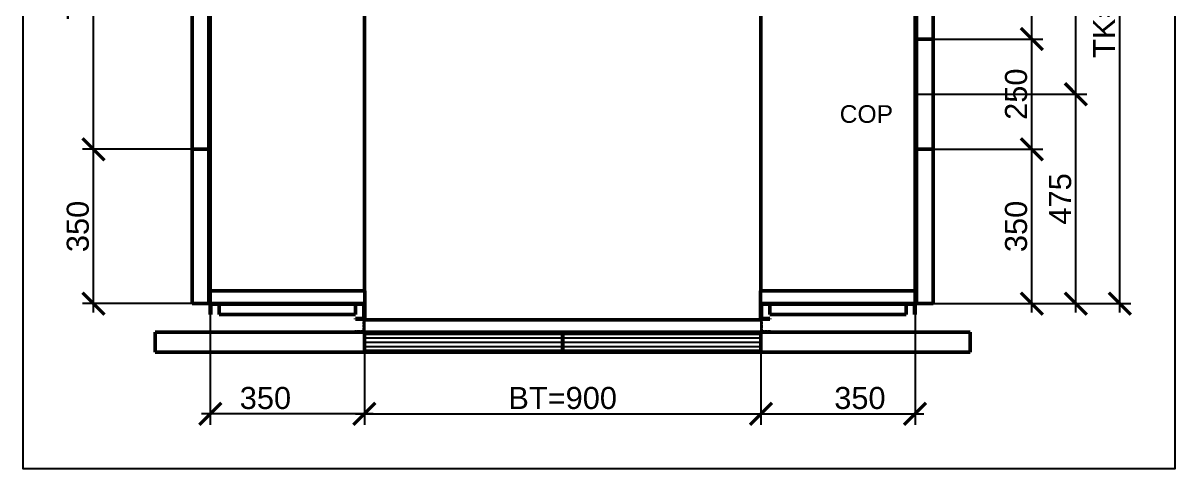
# Model space of a CAD drawing. Header units: millimetres. Extents: x -2854 to 202754, y -48725 to 27067.
# Drawn here: x 177654 to 180269, y -43034 to -42022 of the extents above; entities that cross this region are included whole.
import ezdxf

# ---------------------------------------------------------------- set-up
doc = ezdxf.new("R2010")
doc.units = ezdxf.units.MM
doc.linetypes.add('AM_ISO02W050', pattern=[7.5, 6, -1.5])
for name, color, linetype, lineweight in [('AM_0', 7, 'Continuous', 50), ('LDCar-AM_0', 7, 'Continuous', 50), ('LDCar-AM_3', 6, 'AM_ISO02W050', 25), ('LDCar-AM_8', 1, 'Continuous', 25), ('LDHallButton-AM_0', 7, 'Continuous', 50), ('LDShaft-AM_0', 7, 'Continuous', 50), ('LDShaft-AM_5', 3, 'Continuous', 25)]:
    doc.layers.add(name, color=color, linetype=linetype, lineweight=lineweight)
doc.layers.add('AM_VIEWS', color=1, linetype='Continuous', lineweight=25, plot=False)
doc.styles.add('LD', font='ARIALUNI.ttf')
doc.dimstyles.new('LIFT', dxfattribs={"dimtxt": 2.5, "dimasz": 2.5, "dimexe": 1.25, "dimexo": 0, "dimgap": 0.5, "dimtad": 1, "dimdec": 0, "dimzin": 1, "dimdsep": 46, "dimtxsty": 'LD', "dimblk": 'ARCHTICK', "dimcen": 0, "dimdle": 1, "dimclrd": 3, "dimclre": 3, "dimclrt": 4, "dimadec": 0, "dimazin": 0, "dimtp": 0.1, "dimtm": 0.1, "dimtfac": 0.71, "dimtdec": 0, "dimtix": 1, "dimtmove": 0, "dimatfit": 3, "dimfxl": 1, "dimtolj": 1, "dimarcsym": 0})

# ---------------------------------------------------------------- blocks, each defined once
blk = doc.blocks.new('LD_20260610085845_000003AF')
at = {"layer": 'LDCar-AM_3'}
for p, q in [((-803, 703), (-803, -703)), ((803, 703), (-803, 703)), ((801.5, 701.5), (-801.5, 701.5)), ((-801.5, 701.5), (-801.5, -701.5)), ((-800, -703), (-800, 700)), ((-800, 700), (800, 700)), ((800, 700), (800, -700)), ((801.5, -701.5), (801.5, 701.5)), ((803, -703), (803, 703)), ((-803, -703), (-800, -703)), ((-801.5, -701.5), (-451.5, -701.5)), ((-450, -700), (-800, -700)), ((-800, -700), (-800, -703)), ((-800, -703), (-453, -703)), ((-453, -703), (-453, -762.5)), ((-451.5, -701.5), (-451.5, -766.5)), ((-450, -765.5), (-450, -700)), ((450, -700), (450, -765.5)), ((800, -700), (450, -700)), ((451.5, -766.5), (451.5, -701.5)), ((451.5, -701.5), (801.5, -701.5)), ((453, -762.5), (453, -703)), ((453, -703), (803, -703)), ((-453, -762.5), (-471.5, -762.5)), ((-471.5, -762.5), (-471.5, -765.5)), ((-471.5, -765.5), (-450, -765.5)), ((-451.5, -766.5), (451.5, -766.5)), ((450, -765.5), (471.5, -765.5)), ((471.5, -762.5), (453, -762.5)), ((471.5, -765.5), (471.5, -762.5))]:
    blk.add_line(p, q, dxfattribs=at)
blk = doc.blocks.new('LD_20260610085845_000003B0')
at = {"layer": 'LDHallButton-AM_0'}
for p, q in [((3, 125), (-0.01, 125)), ((-0.01, 125), (-0.01, -125)), ((-0.01, -125), (3, -125))]:
    blk.add_line(p, q, dxfattribs=at)
blk = doc.blocks.new('LD_20260610085845_000003B5')
at = {"layer": 'AM_0'}
for p, q in [((-800, 737), (-810, 737)), ((-810, 737), (-810, 715)), ((810, 737), (800, 737)), ((810, 715), (810, 737)), ((-450, 650), (-450, 700)), ((-450, 700), (-450, 650)), ((450, 650), (450, 700)), ((450, 700), (450, 650)), ((-450, -671), (-450, 610)), ((-450, 610), (-450, -671)), ((450, -671), (450, 610)), ((450, 610), (450, -671)), ((-800, -671), (-450, -671)), ((-450, -671), (-449, -671)), ((-449, -671), (-449, -737)), ((449, -737), (449, -671)), ((449, -671), (450, -671)), ((450, -671), (800, -671)), ((-449, -737), (449, -737))]:
    blk.add_line(p, q, dxfattribs=at)
blk = doc.blocks.new('LD_20260610085845_000003B8')
at = {"layer": 'AM_0'}
for p, q in [((-3, 350), (-41, 350)), ((-41, 350), (-41, -350)), ((-3, -350), (-3, 350)), ((-41, -350), (-3, -350))]:
    blk.add_line(p, q, dxfattribs=at)
blk = doc.blocks.new('LD_20260610085845_000003B9')
at = {"layer": 'AM_0'}
for p, q in [((-3, 175), (-41, 175)), ((-41, 175), (-41, -175)), ((-3, -175), (-3, 175)), ((-41, -175), (-3, -175))]:
    blk.add_line(p, q, dxfattribs=at)
blk = doc.blocks.new('LD_20260610085845_000003BB')
at = {"layer": 'AM_0'}
for p, q in [((0, 699.25), (-3, 699.25)), ((0, -699.25), (0, 699.25)), ((-3, -699.25), (0, -699.25))]:
    blk.add_line(p, q, dxfattribs=at)
blk = doc.blocks.new('LD_20260610085845_000003BD')
at = {"layer": 'AM_0'}
for p, q in [((3, 225), (3, -225)), ((41, 225), (3, 225)), ((41, -225), (41, 225)), ((3, -225), (41, -225))]:
    blk.add_line(p, q, dxfattribs=at)
blk = doc.blocks.new('LD_20260610085845_000003BF')
at = {"layer": 'AM_0'}
for p, q in [((3, 175), (3, -175)), ((41, 175), (3, 175)), ((41, -175), (41, 175)), ((3, -175), (41, -175))]:
    blk.add_line(p, q, dxfattribs=at)
blk = doc.blocks.new('LD_20260610085845_000003C0')
at = {"layer": 'AM_0'}
for p, q in [((3, 125), (3, -125)), ((41, 125), (3, 125)), ((41, -125), (41, 125)), ((3, -125), (41, -125))]:
    blk.add_line(p, q, dxfattribs=at)
blk = doc.blocks.new('LD_20260610085845_000003C4')
at = {"layer": 'AM_0'}
for p, q in [((3, 699.25), (0, 699.25)), ((0, 699.25), (0, -100)), ((0, -350), (0, -699.25)), ((0, -699.25), (3, -699.25))]:
    blk.add_line(p, q, dxfattribs=at)
blk = doc.blocks.new('LD_20260610085845_000003CD')
at = {"layer": 'AM_0'}
for p, q in [((-175, 0), (-175, -25)), ((175, 0), (-175, 0)), ((175, -1.5), (175, 0)), ((-175, -25), (-173.5, -25)), ((-173.5, -25), (-173.5, -1.5)), ((-173.5, -1.5), (175, -1.5)), ((-155, -1.5), (-155, -25)), ((155, -1.5), (-155, -1.5)), ((-155, -25), (155, -25)), ((155, -25), (155, -1.5)), ((175, -1.5), (173.5, -1.5)), ((173.5, -1.5), (173.5, -33.5)), ((175, -35), (175, -1.5)), ((173.5, -33.5), (155, -33.5)), ((155, -33.5), (155, -35)), ((155, -35), (175, -35))]:
    blk.add_line(p, q, dxfattribs=at)
blk = doc.blocks.new('LD_20260610085845_000003CE')
at = {"layer": 'AM_0'}
for p, q in [((175, 0), (-175, 0)), ((-175, 0), (-175, -1.5)), ((175, -25), (175, 0)), ((-175, -1.5), (173.5, -1.5)), ((-173.5, -1.5), (-175, -1.5)), ((-175, -1.5), (-175, -35)), ((-173.5, -33.5), (-173.5, -1.5)), ((-155, -1.5), (-155, -25)), ((155, -1.5), (-155, -1.5)), ((-155, -25), (155, -25)), ((155, -25), (155, -1.5)), ((173.5, -1.5), (173.5, -25)), ((173.5, -25), (175, -25)), ((-175, -35), (-155, -35)), ((-155, -33.5), (-173.5, -33.5)), ((-155, -35), (-155, -33.5))]:
    blk.add_line(p, q, dxfattribs=at)
blk = doc.blocks.new('LD_20260610085845_000003CF')
at = {"layer": 'LDCar-AM_0'}
for p, q in [((925, 45), (-925, 45)), ((-925, 45), (-925, 0)), ((-0.05, 42.5), (-449.95, 42.5)), ((-449.95, 42.5), (-449.95, 2.5)), ((-0.05, 2.5), (-0.05, 42.5)), ((449.95, 42.5), (0.05, 42.5)), ((0.05, 42.5), (0.05, 2.5)), ((449.95, 2.5), (449.95, 42.5)), ((925, 0), (925, 45)), ((-925, 0), (925, 0)), ((-449.95, 2.5), (-0.05, 2.5)), ((0.05, 2.5), (449.95, 2.5))]:
    blk.add_line(p, q, dxfattribs=at)
at = {"layer": 'LDCar-AM_8'}
for p, q in [((-450, 32.5), (0, 32.5)), ((0, 32.5), (450, 32.5)), ((-450, 22.5), (0, 22.5)), ((-450, 12.5), (0, 12.5)), ((0, 22.5), (450, 22.5)), ((0, 12.5), (450, 12.5))]:
    blk.add_line(p, q, dxfattribs=at)
blk = doc.blocks.new('_ArchTick')
at = {"color": 0, "linetype": 'ByBlock', "const_width": 0.15}
blk.add_lwpolyline([(-0.5, -0.5), (0.5, 0.5)], dxfattribs=at)
blk = doc.blocks.new('*D2509')
at = {"layer": 'Defpoints', "color": 0, "transparency": 16777216}
for p in [(178079.2, -42658.8), (178429.2, -42658.8), (178429.2, -42908.8)]:
    blk.add_point(p, dxfattribs=at)
at = {"layer": 'LDShaft-AM_5', "color": 3, "lineweight": -2, "transparency": 16777216}
for p, q in [((178079.2, -42658.8), (178079.2, -42933.8)), ((178429.2, -42658.8), (178429.2, -42933.8)), ((178449.2, -42908.8), (178059.2, -42908.8))]:
    blk.add_line(p, q, dxfattribs=at)
at = {"layer": 'LDShaft-AM_5', "color": 3, "lineweight": -2, "transparency": 16777216, "xscale": 50, "yscale": 50, "zscale": 50, "rotation": 180}
blk.add_blockref('_ArchTick', (178079.2, -42908.8), dxfattribs=at)
at = {"layer": 'LDShaft-AM_5', "color": 3, "lineweight": -2, "transparency": 16777216, "xscale": 50, "yscale": 50, "zscale": 50}
blk.add_blockref('_ArchTick', (178429.2, -42908.8), dxfattribs=at)
at = {"layer": 'LDShaft-AM_5', "color": 4, "transparency": 16777216, "insert": (178204.4, -42873.2), "char_height": 50, "attachment_point": 5, "style": 'LD'}
blk.add_mtext('\\A1;350', dxfattribs=at)
blk = doc.blocks.new('*D2510')
at = {"layer": 'Defpoints', "color": 0, "transparency": 16777216}
for p in [(179679.2, -41258.8), (180044.2, -41258.8), (179679.2, -42183.8)]:
    blk.add_point(p, dxfattribs=at)
at = {"layer": 'LDShaft-AM_5', "color": 3, "lineweight": -2, "transparency": 16777216}
for p, q in [((179679.2, -41258.8), (180069.2, -41258.8)), ((180044.2, -42203.8), (180044.2, -41238.8)), ((179679.2, -42183.8), (180069.2, -42183.8))]:
    blk.add_line(p, q, dxfattribs=at)
at = {"layer": 'LDShaft-AM_5', "color": 3, "lineweight": -2, "transparency": 16777216, "xscale": 50, "yscale": 50, "zscale": 50}
for p, rotation in [((180044.2, -41258.8), 90), ((180044.2, -42183.8), 270)]:
    blk.add_blockref('_ArchTick', p, dxfattribs=dict(at, rotation=rotation))
at = {"layer": 'LDShaft-AM_5', "color": 4, "transparency": 16777216, "insert": (180008.7, -41721.3), "char_height": 50, "attachment_point": 5, "rotation": 90, "style": 'LD'}
blk.add_mtext('\\A1;925', dxfattribs=at)
blk = doc.blocks.new('*D2511')
at = {"layer": 'Defpoints', "color": 0, "transparency": 16777216}
for p in [(179679.2, -42183.8), (180044.2, -42183.8), (179679.2, -42658.8)]:
    blk.add_point(p, dxfattribs=at)
at = {"layer": 'LDShaft-AM_5', "color": 3, "lineweight": -2, "transparency": 16777216}
for p, q in [((180044.2, -42678.8), (180044.2, -42163.8)), ((179679.2, -42183.8), (180069.2, -42183.8)), ((179679.2, -42658.8), (180069.2, -42658.8))]:
    blk.add_line(p, q, dxfattribs=at)
at = {"layer": 'LDShaft-AM_5', "color": 3, "lineweight": -2, "transparency": 16777216, "xscale": 50, "yscale": 50, "zscale": 50}
for p, rotation in [((180044.2, -42183.8), 90), ((180044.2, -42658.8), 270)]:
    blk.add_blockref('_ArchTick', p, dxfattribs=dict(at, rotation=rotation))
at = {"layer": 'LDShaft-AM_5', "color": 4, "transparency": 16777216, "insert": (180008.8, -42421.3), "char_height": 50, "attachment_point": 5, "rotation": 90, "style": 'LD'}
blk.add_mtext('\\A1;475', dxfattribs=at)
blk = doc.blocks.new('*D2512')
at = {"layer": 'Defpoints', "color": 0, "transparency": 16777216}
for p in [(178429.2, -42898.8), (179329.2, -42898.8), (179329.2, -42908.8)]:
    blk.add_point(p, dxfattribs=at)
at = {"layer": 'LDShaft-AM_5', "color": 3, "lineweight": -2, "transparency": 16777216}
for p, q in [((178409.2, -42908.8), (179349.2, -42908.8)), ((178429.2, -42898.8), (178429.2, -42933.8)), ((179329.2, -42898.8), (179329.2, -42933.8))]:
    blk.add_line(p, q, dxfattribs=at)
at = {"layer": 'LDShaft-AM_5', "color": 3, "lineweight": -2, "transparency": 16777216, "xscale": 50, "yscale": 50, "zscale": 50, "rotation": 180}
blk.add_blockref('_ArchTick', (178429.2, -42908.8), dxfattribs=at)
at = {"layer": 'LDShaft-AM_5', "color": 3, "lineweight": -2, "transparency": 16777216, "xscale": 50, "yscale": 50, "zscale": 50}
blk.add_blockref('_ArchTick', (179329.2, -42908.8), dxfattribs=at)
at = {"layer": 'LDShaft-AM_5', "color": 4, "transparency": 16777216, "insert": (178879.2, -42873.2), "char_height": 50, "attachment_point": 5, "style": 'LD'}
blk.add_mtext('\\A1;BT=900', dxfattribs=at)
blk = doc.blocks.new('*D2513')
at = {"layer": 'Defpoints', "color": 0, "transparency": 16777216}
for p in [(179679.2, -42308.8), (179944.2, -42308.8), (179679.2, -42658.8)]:
    blk.add_point(p, dxfattribs=at)
at = {"layer": 'LDShaft-AM_5', "color": 3, "lineweight": -2, "transparency": 16777216}
for p, q in [((179679.2, -42308.8), (179969.2, -42308.8)), ((179944.2, -42678.8), (179944.2, -42288.8)), ((179679.2, -42658.8), (179969.2, -42658.8))]:
    blk.add_line(p, q, dxfattribs=at)
at = {"layer": 'LDShaft-AM_5', "color": 3, "lineweight": -2, "transparency": 16777216, "xscale": 50, "yscale": 50, "zscale": 50}
for p, rotation in [((179944.2, -42308.8), 90), ((179944.2, -42658.8), 270)]:
    blk.add_blockref('_ArchTick', p, dxfattribs=dict(at, rotation=rotation))
at = {"layer": 'LDShaft-AM_5', "color": 4, "transparency": 16777216, "insert": (179908.7, -42483.8), "char_height": 50, "attachment_point": 5, "rotation": 90, "style": 'LD'}
blk.add_mtext('\\A1;350', dxfattribs=at)
blk = doc.blocks.new('*D2517')
at = {"layer": 'Defpoints', "color": 0, "transparency": 16777216}
for p in [(179329.2, -42658.8), (179679.2, -42658.8), (179679.2, -42908.8)]:
    blk.add_point(p, dxfattribs=at)
at = {"layer": 'LDShaft-AM_5', "color": 3, "lineweight": -2, "transparency": 16777216}
for p, q in [((179329.2, -42658.8), (179329.2, -42933.8)), ((179679.2, -42658.8), (179679.2, -42933.8)), ((179309.2, -42908.8), (179699.2, -42908.8))]:
    blk.add_line(p, q, dxfattribs=at)
at = {"layer": 'LDShaft-AM_5', "color": 3, "lineweight": -2, "transparency": 16777216, "xscale": 50, "yscale": 50, "zscale": 50, "rotation": 180}
blk.add_blockref('_ArchTick', (179329.2, -42908.8), dxfattribs=at)
at = {"layer": 'LDShaft-AM_5', "color": 3, "lineweight": -2, "transparency": 16777216, "xscale": 50, "yscale": 50, "zscale": 50}
blk.add_blockref('_ArchTick', (179679.2, -42908.8), dxfattribs=at)
at = {"layer": 'LDShaft-AM_5', "color": 4, "transparency": 16777216, "insert": (179554, -42873.2), "char_height": 50, "attachment_point": 5, "style": 'LD'}
blk.add_mtext('\\A1;350', dxfattribs=at)
blk = doc.blocks.new('*D2518')
at = {"layer": 'Defpoints', "color": 0, "transparency": 16777216}
for p in [(177814.2, -42308.8), (178079.2, -42308.8), (178079.2, -42658.8)]:
    blk.add_point(p, dxfattribs=at)
at = {"layer": 'LDShaft-AM_5', "color": 3, "lineweight": -2, "transparency": 16777216}
for p, q in [((178079.2, -42308.8), (177789.2, -42308.8)), ((177814.2, -42678.8), (177814.2, -42288.8)), ((178079.2, -42658.8), (177789.2, -42658.8))]:
    blk.add_line(p, q, dxfattribs=at)
at = {"layer": 'LDShaft-AM_5', "color": 3, "lineweight": -2, "transparency": 16777216, "xscale": 50, "yscale": 50, "zscale": 50}
for p, rotation in [((177814.2, -42308.8), 90), ((177814.2, -42658.8), 270)]:
    blk.add_blockref('_ArchTick', p, dxfattribs=dict(at, rotation=rotation))
at = {"layer": 'LDShaft-AM_5', "color": 4, "transparency": 16777216, "insert": (177778.7, -42483.8), "char_height": 50, "attachment_point": 5, "rotation": 90, "style": 'LD'}
blk.add_mtext('\\A1;350', dxfattribs=at)
blk = doc.blocks.new('*D2519')
at = {"layer": 'Defpoints', "color": 0, "transparency": 16777216}
for p in [(179679.2, -41258.8), (180144.2, -41258.8), (179679.2, -42658.8)]:
    blk.add_point(p, dxfattribs=at)
at = {"layer": 'LDShaft-AM_5', "color": 3, "lineweight": -2, "transparency": 16777216}
for p, q in [((179679.2, -41258.8), (180169.2, -41258.8)), ((180144.2, -42678.8), (180144.2, -41238.8)), ((179679.2, -42658.8), (180169.2, -42658.8))]:
    blk.add_line(p, q, dxfattribs=at)
at = {"layer": 'LDShaft-AM_5', "color": 3, "lineweight": -2, "transparency": 16777216, "xscale": 50, "yscale": 50, "zscale": 50}
for p, rotation in [((180144.2, -41258.8), 90), ((180144.2, -42658.8), 270)]:
    blk.add_blockref('_ArchTick', p, dxfattribs=dict(at, rotation=rotation))
at = {"layer": 'LDShaft-AM_5', "color": 4, "transparency": 16777216, "insert": (180108.7, -41958.8), "char_height": 50, "attachment_point": 5, "rotation": 90, "style": 'LD'}
blk.add_mtext('\\A1;TK=1400', dxfattribs=at)
blk = doc.blocks.new('*D2520')
at = {"layer": 'Defpoints', "color": 0, "transparency": 16777216}
for p in [(177814.2, -41608.8), (178079.2, -41608.8), (178079.2, -42308.8)]:
    blk.add_point(p, dxfattribs=at)
at = {"layer": 'LDShaft-AM_5', "color": 3, "lineweight": -2, "transparency": 16777216}
for p, q in [((177814.2, -42328.8), (177814.2, -41588.8)), ((178079.2, -41608.8), (177789.2, -41608.8)), ((178079.2, -42308.8), (177789.2, -42308.8))]:
    blk.add_line(p, q, dxfattribs=at)
at = {"layer": 'LDShaft-AM_5', "color": 3, "lineweight": -2, "transparency": 16777216, "xscale": 50, "yscale": 50, "zscale": 50}
for p, rotation in [((177814.2, -41608.8), 90), ((177814.2, -42308.8), 270)]:
    blk.add_blockref('_ArchTick', p, dxfattribs=dict(at, rotation=rotation))
at = {"layer": 'LDShaft-AM_5', "color": 4, "transparency": 16777216, "insert": (177778.7, -41958.8), "char_height": 50, "attachment_point": 5, "rotation": 90, "style": 'LD'}
blk.add_mtext('\\A1;700', dxfattribs=at)
blk = doc.blocks.new('*D2522')
at = {"layer": 'Defpoints', "color": 0, "transparency": 16777216}
for p in [(179679.2, -42058.8), (179944.2, -42058.8), (179679.2, -42308.8)]:
    blk.add_point(p, dxfattribs=at)
at = {"layer": 'LDShaft-AM_5', "color": 3, "lineweight": -2, "transparency": 16777216}
for p, q in [((179944.2, -42328.8), (179944.2, -42038.8)), ((179679.2, -42058.8), (179969.2, -42058.8)), ((179679.2, -42308.8), (179969.2, -42308.8))]:
    blk.add_line(p, q, dxfattribs=at)
at = {"layer": 'LDShaft-AM_5', "color": 3, "lineweight": -2, "transparency": 16777216, "xscale": 50, "yscale": 50, "zscale": 50}
for p, rotation in [((179944.2, -42058.8), 90), ((179944.2, -42308.8), 270)]:
    blk.add_blockref('_ArchTick', p, dxfattribs=dict(at, rotation=rotation))
at = {"layer": 'LDShaft-AM_5', "color": 4, "transparency": 16777216, "insert": (179908.7, -42183.8), "char_height": 50, "attachment_point": 5, "rotation": 90, "style": 'LD'}
blk.add_mtext('\\A1;250', dxfattribs=at)
blk = doc.blocks.new('*D2523')
at = {"layer": 'Defpoints', "color": 0, "transparency": 16777216}
for p in [(179679.2, -41608.8), (179944.2, -41608.8), (179679.2, -42058.8)]:
    blk.add_point(p, dxfattribs=at)
at = {"layer": 'LDShaft-AM_5', "color": 3, "lineweight": -2, "transparency": 16777216}
for p, q in [((179944.2, -42078.8), (179944.2, -41588.8)), ((179679.2, -41608.8), (179969.2, -41608.8)), ((179679.2, -42058.8), (179969.2, -42058.8))]:
    blk.add_line(p, q, dxfattribs=at)
at = {"layer": 'LDShaft-AM_5', "color": 3, "lineweight": -2, "transparency": 16777216, "xscale": 50, "yscale": 50, "zscale": 50}
for p, rotation in [((179944.2, -41608.8), 90), ((179944.2, -42058.8), 270)]:
    blk.add_blockref('_ArchTick', p, dxfattribs=dict(at, rotation=rotation))
at = {"layer": 'LDShaft-AM_5', "color": 4, "transparency": 16777216, "insert": (179908.7, -41833.8), "char_height": 50, "attachment_point": 5, "rotation": 90, "style": 'LD'}
blk.add_mtext('\\A1;450', dxfattribs=at)

msp = doc.modelspace()

# ---------------------------------------------------------------- linework, layer by layer
at = {"layer": 'AM_VIEWS'}
msp.add_lwpolyline([(177654.2, -40397.8), (180269.2, -40397.8), (180269.2, -43033.8), (177654.2, -43033.8)], close=True, dxfattribs=at)

# ---------------------------------------------------------------- block references
for name, p in [('LD_20260610085845_000003B5', (178879.2, -41958.8)), ('LD_20260610085845_000003AF', (178879.2, -41958.8)), ('LD_20260610085845_000003BB', (178079.2, -41958.8)), ('LD_20260610085845_000003C4', (179679.2, -41958.8)), ('LD_20260610085845_000003B8', (178079.2, -41958.8)), ('LD_20260610085845_000003BD', (179679.2, -41833.8)), ('LD_20260610085845_000003B0', (179679.2, -42183.8)), ('LD_20260610085845_000003C0', (179679.2, -42183.8)), ('LD_20260610085845_000003B9', (178079.2, -42483.8)), ('LD_20260610085845_000003BF', (179679.2, -42483.8)), ('LD_20260610085845_000003CD', (178254.2, -42658.8)), ('LD_20260610085845_000003CE', (179504.2, -42658.8)), ('LD_20260610085845_000003CF', (178879.2, -42768.8))]:
    msp.add_blockref(name, p)

# ---------------------------------------------------------------- texts
at = {"layer": 'LDShaft-AM_0', "insert": (179629.2, -42208.8), "char_height": 40, "attachment_point": 3, "style": 'LD'}
msp.add_mtext('\\fArial Unicode MS|b0|i0;\\l\\C7;COP', dxfattribs=at)

# ---------------------------------------------------------------- dimensions: what is measured, and where the dimension line sits
at = {"layer": 'LDShaft-AM_5'}
for base, p1, p2, picture, middle in [((180044.2, -41258.8), (179679.2, -42183.8), (179679.2, -41258.8), '*D2510', (180008.7, -41721.3)), ((177814.2, -41608.8), (178079.2, -42308.8), (178079.2, -41608.8), '*D2520', (177778.7, -41958.8)), ((179944.2, -41608.8), (179679.2, -42058.8), (179679.2, -41608.8), '*D2523', (179908.7, -41833.8)), ((179944.2, -42058.8), (179679.2, -42308.8), (179679.2, -42058.8), '*D2522', (179908.7, -42183.8)), ((180044.2, -42183.8), (179679.2, -42658.8), (179679.2, -42183.8), '*D2511', (180008.8, -42421.3)), ((177814.2, -42308.8), (178079.2, -42658.8), (178079.2, -42308.8), '*D2518', (177778.7, -42483.8)), ((179944.2, -42308.8), (179679.2, -42658.8), (179679.2, -42308.8), '*D2513', (179908.7, -42483.8))]:
    dim = msp.add_linear_dim(base=base, p1=p1, p2=p2, angle=90, dimstyle='LIFT', override={"dimscale": 20, "dimtix": 1}, dxfattribs=at)
    dim.commit()
    dim.dimension.update_dxf_attribs({"geometry": picture, "text_midpoint": middle})
dim = msp.add_linear_dim(base=(180144.2, -41258.8), p1=(179679.2, -42658.8), p2=(179679.2, -41258.8), angle=90, text='TK=<>', dimstyle='LIFT', override={"dimscale": 20, "dimtix": 1}, dxfattribs=at)
dim.commit()
dim.dimension.update_dxf_attribs({"geometry": '*D2519', "text_midpoint": (180108.7, -41958.8)})
for base, p1, p2, override, picture, middle in [((178429.2, -42908.8), (178079.2, -42658.8), (178429.2, -42658.8), {"dimscale": 20, "dimjust": 1, "dimtix": 0}, '*D2509', (178204.4, -42873.2)), ((179679.2, -42908.8), (179329.2, -42658.8), (179679.2, -42658.8), {"dimscale": 20, "dimjust": 2, "dimtix": 0}, '*D2517', (179554, -42873.2))]:
    dim = msp.add_linear_dim(base=base, p1=p1, p2=p2, dimstyle='LIFT', override=override, dxfattribs=at)
    dim.commit()
    dim.dimension.update_dxf_attribs({"geometry": picture, "text_midpoint": middle})
dim = msp.add_linear_dim(base=(179329.2, -42908.8), p1=(178429.2, -42898.8), p2=(179329.2, -42898.8), text='BT=<>', dimstyle='LIFT', override={"dimscale": 20, "dimtix": 1}, dxfattribs=at)
dim.commit()
dim.dimension.update_dxf_attribs({"geometry": '*D2512', "text_midpoint": (178879.2, -42873.2)})

doc.saveas('drawing.dxf')
